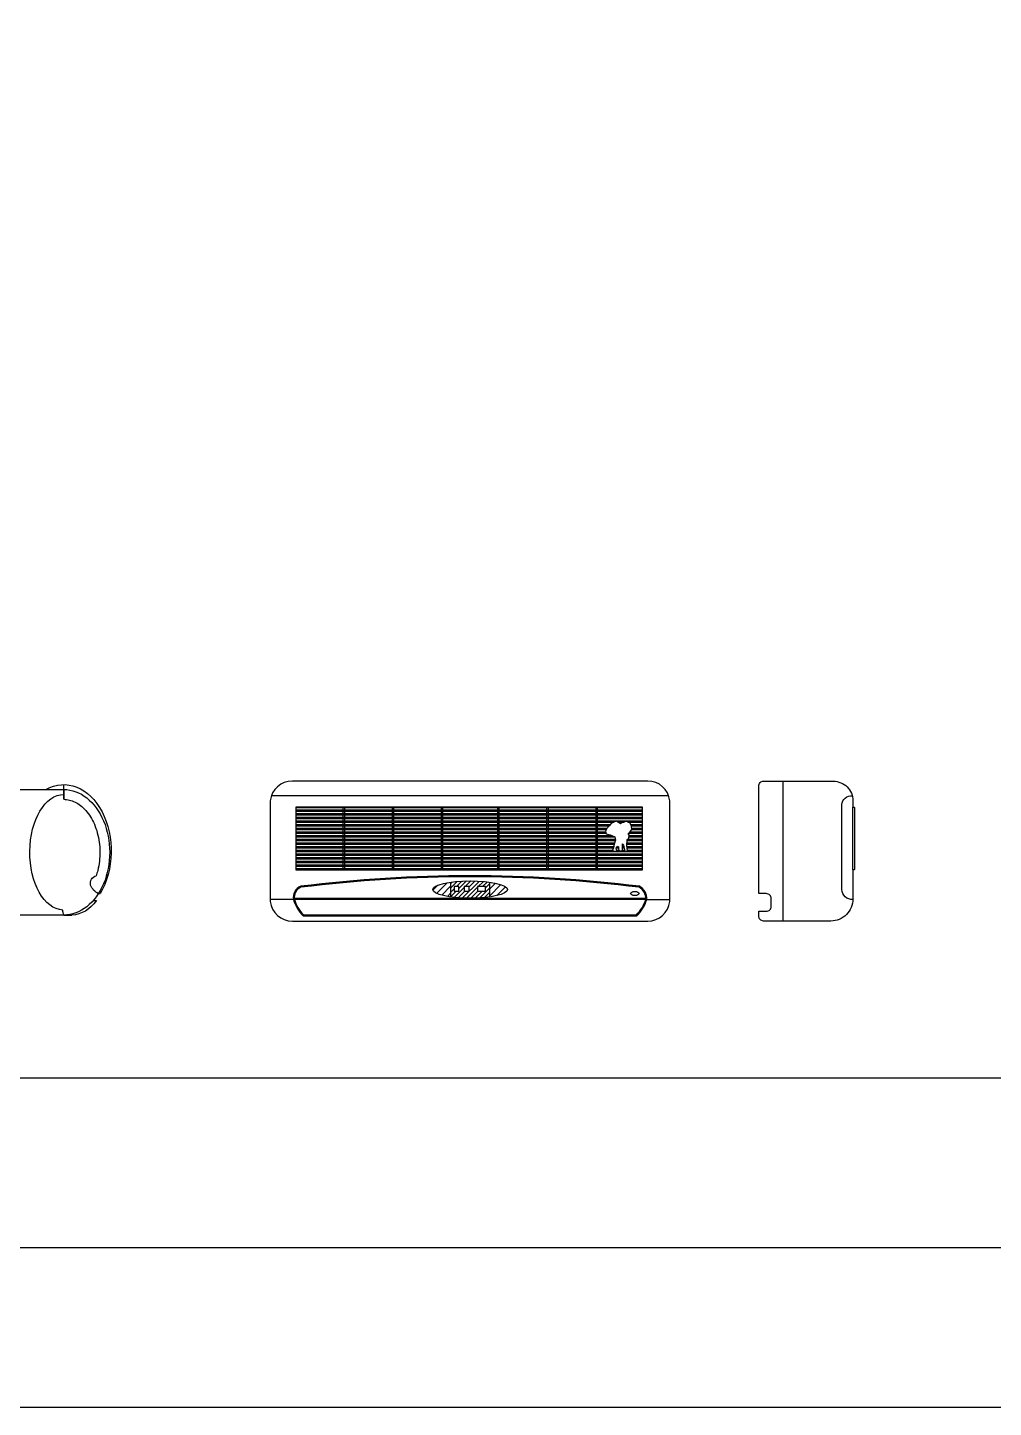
# Model space of a CAD drawing. Header units: inches. Extents: x 11.8 to 54.3, y 10.8 to 35.6.
# Drawn here: x 46.136 to 48.104, y 10.827 to 13.639 of the extents above; entities that cross this region are included whole.
import ezdxf

# ---------------------------------------------------------------- set-up
doc = ezdxf.new("R2010")
doc.units = ezdxf.units.IN
doc.header["$MEASUREMENT"] = 0
for name, color, linetype in [('02', 2, 'Continuous'), ('1', 1, 'Continuous'), ('8', 8, 'Continuous'), ('kadrbm', 4, 'Continuous')]:
    doc.layers.add(name, color=color, linetype=linetype)

# ---------------------------------------------------------------- blocks, each defined once
blk = doc.blocks.new('kadrbm')
at = {"layer": 'kadrbm', "color": 4}
blk.add_lwpolyline([(0, 0), (0, 24.7972), (21, 24.7972), (21, 0), (0, 0)], close=True, dxfattribs=at)
blk.add_lwpolyline([(20.6631, 0.3257), (20.6631, 24.4603), (0.3369, 24.4603), (0.3369, 0.3257), (20.6631, 0.3257)], dxfattribs=at)

msp = doc.modelspace()

# ---------------------------------------------------------------- hatches: boundary and pattern name
at = {"layer": '8'}
h = msp.add_hatch(dxfattribs=at)
h.set_pattern_fill('ANSI31', color=256, scale=0.08, style=0)
h.set_pattern_definition([(45, (-0.61393, 14.000357), (-0.0070710678, 0.0070710678), [])])
edge = h.paths.add_edge_path()
edge.add_ellipse((47.0378, 11.882), major_axis=(-0.0762, 0), ratio=0.230541, start_angle=121.2311, end_angle=238.7689)
edge.add_line((47.0773, 11.897), (47.0773, 11.867))
edge = h.paths.add_edge_path()
edge.add_ellipse((47.0378, 11.882), major_axis=(-0.0762, 0), ratio=0.230541, start_angle=301.3657, end_angle=418.6343)
edge.add_line((46.9981, 11.867), (46.9981, 11.897))
h = msp.add_hatch(dxfattribs=at)
h.set_pattern_fill('ANSI31', color=256, scale=0.05, style=0)
h.set_pattern_definition([(45, (-0.6139295, 14.000357), (-0.0044194174, 0.0044194174), [])])
edge = h.paths.add_edge_path()
edge.add_ellipse((47.0378, 11.882), major_axis=(-0.0762, 0), ratio=0.230541, start_angle=58.6343, end_angle=121.2311)
edge.add_line((47.0773, 11.867), (47.0773, 11.897))
edge.add_ellipse((47.0378, 11.882), major_axis=(-0.0762, 0), ratio=0.230541, start_angle=238.7689, end_angle=301.3657)
edge.add_line((46.9981, 11.897), (46.9981, 11.867))
h.paths.add_polyline_path([(47.0529, 11.879), (47.0529, 11.888), (47.0691, 11.888), (47.0691, 11.879)], flags=16)
h.paths.add_polyline_path([(47.0358, 11.879), (47.0259, 11.879), (47.0259, 11.888), (47.0358, 11.888)], flags=16)
h.paths.add_polyline_path([(47.015, 11.879), (47.0051, 11.879), (47.0051, 11.888), (47.015, 11.888)], flags=16)

# ---------------------------------------------------------------- linework, layer by layer
at = {"layer": '02'}
for p, q in [((46.21, 12.0659), (46.21, 12.0959)), ((47.6758, 11.8179), (47.6758, 12.1029)), ((46.21, 12.0859), (46.21, 12.0659)), ((47.4425, 12.0729), (46.6329, 12.0729)), ((46.6829, 12.0494), (47.3893, 12.0494)), ((46.6829, 12.0446), (47.3893, 12.0446)), ((46.6829, 12.0419), (47.3893, 12.0419)), ((46.6829, 12.0371), (47.3893, 12.0371)), ((46.7787, 12.05), (46.7787, 12.0446)), ((46.7787, 12.0419), (46.7787, 12.0371)), ((46.7817, 12.05), (46.7817, 12.0446)), ((46.7817, 12.0419), (46.7817, 12.0371)), ((46.8787, 12.05), (46.8787, 12.0446)), ((46.8787, 12.0419), (46.8787, 12.0371)), ((46.8817, 12.05), (46.8817, 12.0446)), ((46.8817, 12.0419), (46.8817, 12.0371)), ((46.9787, 12.05), (46.9787, 12.0446)), ((46.9787, 12.0419), (46.9787, 12.0371)), ((46.9817, 12.05), (46.9817, 12.0446)), ((46.9817, 12.0419), (46.9817, 12.0371)), ((47.0937, 12.05), (47.0937, 12.0446)), ((47.0937, 12.0419), (47.0937, 12.0371)), ((47.0967, 12.05), (47.0967, 12.0446)), ((47.0967, 12.0419), (47.0967, 12.0371)), ((47.1937, 12.05), (47.1937, 12.0446)), ((47.1937, 12.0419), (47.1937, 12.0371)), ((47.1967, 12.05), (47.1967, 12.0446)), ((47.1967, 12.0419), (47.1967, 12.0371)), ((47.2937, 12.05), (47.2937, 12.0446)), ((47.2937, 12.0419), (47.2937, 12.0371)), ((47.2967, 12.05), (47.2967, 12.0446)), ((47.2967, 12.0419), (47.2967, 12.0371)), ((47.8178, 11.922), (47.8178, 12.05)), ((46.6829, 12.0344), (47.3893, 12.0344)), ((46.6829, 12.0296), (47.3893, 12.0296)), ((46.6829, 12.0269), (47.3893, 12.0269)), ((46.6829, 12.0221), (47.3893, 12.0221)), ((46.6829, 12.0194), (47.3305, 12.0194)), ((46.6829, 12.0146), (47.3235, 12.0146)), ((46.6829, 12.0119), (47.3212, 12.0119)), ((46.7787, 12.0344), (46.7787, 12.0296)), ((46.7787, 12.0269), (46.7787, 12.0221)), ((46.7787, 12.0194), (46.7787, 12.0146)), ((46.7787, 12.0119), (46.7787, 12.0071)), ((46.7817, 12.0344), (46.7817, 12.0296)), ((46.7817, 12.0269), (46.7817, 12.0221)), ((46.7817, 12.0194), (46.7817, 12.0146)), ((46.7817, 12.0119), (46.7817, 12.0071)), ((46.8787, 12.0344), (46.8787, 12.0296)), ((46.8787, 12.0269), (46.8787, 12.0221)), ((46.8787, 12.0194), (46.8787, 12.0146)), ((46.8787, 12.0119), (46.8787, 12.0071)), ((46.8817, 12.0344), (46.8817, 12.0296)), ((46.8817, 12.0269), (46.8817, 12.0221)), ((46.8817, 12.0194), (46.8817, 12.0146)), ((46.8817, 12.0119), (46.8817, 12.0071)), ((46.9787, 12.0344), (46.9787, 12.0296)), ((46.9787, 12.0269), (46.9787, 12.0221)), ((46.9787, 12.0194), (46.9787, 12.0146)), ((46.9787, 12.0119), (46.9787, 12.0071)), ((46.9817, 12.0344), (46.9817, 12.0296)), ((46.9817, 12.0269), (46.9817, 12.0221)), ((46.9817, 12.0194), (46.9817, 12.0146)), ((46.9817, 12.0119), (46.9817, 12.0071)), ((47.0937, 12.0344), (47.0937, 12.0296)), ((47.0937, 12.0269), (47.0937, 12.0221)), ((47.0937, 12.0194), (47.0937, 12.0146)), ((47.0937, 12.0119), (47.0937, 12.0071)), ((47.0967, 12.0344), (47.0967, 12.0296)), ((47.0967, 12.0269), (47.0967, 12.0221)), ((47.0967, 12.0194), (47.0967, 12.0146)), ((47.0967, 12.0119), (47.0967, 12.0071)), ((47.1937, 12.0344), (47.1937, 12.0296)), ((47.1937, 12.0269), (47.1937, 12.0221)), ((47.1937, 12.0194), (47.1937, 12.0146)), ((47.1937, 12.0119), (47.1937, 12.0071)), ((47.1967, 12.0344), (47.1967, 12.0296)), ((47.1967, 12.0269), (47.1967, 12.0221)), ((47.1967, 12.0194), (47.1967, 12.0146)), ((47.1967, 12.0119), (47.1967, 12.0071)), ((47.2937, 12.0344), (47.2937, 12.0296)), ((47.2937, 12.0269), (47.2937, 12.0221)), ((47.2937, 12.0194), (47.2937, 12.0146)), ((47.2937, 12.0119), (47.2937, 12.0071)), ((47.2967, 12.0344), (47.2967, 12.0296)), ((47.2967, 12.0269), (47.2967, 12.0221)), ((47.2967, 12.0194), (47.2967, 12.0146)), ((47.2967, 12.0119), (47.2967, 12.0071)), ((47.3392, 12.0194), (47.3519, 12.0194)), ((47.3595, 12.0194), (47.3893, 12.0194)), ((47.3651, 12.0146), (47.3893, 12.0146)), ((47.3668, 12.0119), (47.3893, 12.0119)), ((46.6829, 12.0071), (47.3169, 12.0071)), ((46.6829, 12.0044), (47.3151, 12.0044)), ((46.6829, 11.9996), (47.3137, 11.9996)), ((46.6829, 11.9969), (47.3147, 11.9969)), ((46.6829, 11.9921), (47.3266, 11.9921)), ((46.6829, 11.9894), (47.3329, 11.9894)), ((46.6829, 11.9846), (47.3338, 11.9846)), ((46.6829, 11.9819), (47.334, 11.9819)), ((46.7787, 12.0044), (46.7787, 11.9996)), ((46.7787, 11.9969), (46.7787, 11.9921)), ((46.7787, 11.9894), (46.7787, 11.9846)), ((46.7787, 11.9819), (46.7787, 11.9771)), ((46.7817, 12.0044), (46.7817, 11.9996)), ((46.7817, 11.9969), (46.7817, 11.9921)), ((46.7817, 11.9894), (46.7817, 11.9846)), ((46.7817, 11.9819), (46.7817, 11.9771)), ((46.8787, 12.0044), (46.8787, 11.9996)), ((46.8787, 11.9969), (46.8787, 11.9921)), ((46.8787, 11.9894), (46.8787, 11.9846)), ((46.8787, 11.9819), (46.8787, 11.9771)), ((46.8817, 12.0044), (46.8817, 11.9996)), ((46.8817, 11.9969), (46.8817, 11.9921)), ((46.8817, 11.9894), (46.8817, 11.9846)), ((46.8817, 11.9819), (46.8817, 11.9771)), ((46.9787, 12.0044), (46.9787, 11.9996)), ((46.9787, 11.9969), (46.9787, 11.9921)), ((46.9787, 11.9894), (46.9787, 11.9846)), ((46.9787, 11.9819), (46.9787, 11.9771)), ((46.9817, 12.0044), (46.9817, 11.9996)), ((46.9817, 11.9969), (46.9817, 11.9921)), ((46.9817, 11.9894), (46.9817, 11.9846)), ((46.9817, 11.9819), (46.9817, 11.9771)), ((47.0937, 12.0044), (47.0937, 11.9996)), ((47.0937, 11.9969), (47.0937, 11.9921)), ((47.0937, 11.9894), (47.0937, 11.9846)), ((47.0937, 11.9819), (47.0937, 11.9771)), ((47.0967, 12.0044), (47.0967, 11.9996)), ((47.0967, 11.9969), (47.0967, 11.9921)), ((47.0967, 11.9894), (47.0967, 11.9846)), ((47.0967, 11.9819), (47.0967, 11.9771)), ((47.1937, 12.0044), (47.1937, 11.9996)), ((47.1937, 11.9969), (47.1937, 11.9921)), ((47.1937, 11.9894), (47.1937, 11.9846)), ((47.1937, 11.9819), (47.1937, 11.9771)), ((47.1967, 12.0044), (47.1967, 11.9996)), ((47.1967, 11.9969), (47.1967, 11.9921)), ((47.1967, 11.9894), (47.1967, 11.9846)), ((47.1967, 11.9819), (47.1967, 11.9771)), ((47.2937, 12.0044), (47.2937, 11.9996)), ((47.2937, 11.9969), (47.2937, 11.9921)), ((47.2937, 11.9894), (47.2937, 11.9846)), ((47.2937, 11.9819), (47.2937, 11.9771)), ((47.2967, 12.0044), (47.2967, 11.9996)), ((47.2967, 11.9969), (47.2967, 11.9921)), ((47.2967, 11.9894), (47.2967, 11.9846)), ((47.2967, 11.9819), (47.2967, 11.9771)), ((47.3579, 11.9819), (47.3893, 11.9819)), ((47.3587, 11.9846), (47.3893, 11.9846)), ((47.3603, 11.9969), (47.3893, 11.9969)), ((47.3618, 11.9894), (47.3893, 11.9894)), ((47.362, 11.9921), (47.3893, 11.9921)), ((47.364, 11.9996), (47.3893, 11.9996)), ((47.367, 12.0071), (47.3893, 12.0071)), ((47.3671, 12.0044), (47.3893, 12.0044)), ((46.6829, 11.9771), (47.3323, 11.9771)), ((46.6829, 11.9744), (47.3314, 11.9744)), ((46.6829, 11.9696), (47.3305, 11.9696)), ((46.6829, 11.9669), (47.33, 11.9669)), ((46.6829, 11.9621), (47.3284, 11.9621)), ((46.6829, 11.9594), (47.3893, 11.9594)), ((46.6829, 11.9546), (47.3893, 11.9546)), ((46.6829, 11.9519), (47.3893, 11.9519)), ((46.7787, 11.9744), (46.7787, 11.9696)), ((46.7787, 11.9669), (46.7787, 11.9621)), ((46.7787, 11.9594), (46.7787, 11.9546)), ((46.7787, 11.9519), (46.7787, 11.9471)), ((46.7817, 11.9744), (46.7817, 11.9696)), ((46.7817, 11.9669), (46.7817, 11.9621)), ((46.7817, 11.9594), (46.7817, 11.9546)), ((46.7817, 11.9519), (46.7817, 11.9471)), ((46.8787, 11.9744), (46.8787, 11.9696)), ((46.8787, 11.9669), (46.8787, 11.9621)), ((46.8787, 11.9594), (46.8787, 11.9546)), ((46.8787, 11.9519), (46.8787, 11.9471)), ((46.8817, 11.9744), (46.8817, 11.9696)), ((46.8817, 11.9669), (46.8817, 11.9621)), ((46.8817, 11.9594), (46.8817, 11.9546)), ((46.8817, 11.9519), (46.8817, 11.9471)), ((46.9787, 11.9744), (46.9787, 11.9696)), ((46.9787, 11.9669), (46.9787, 11.9621)), ((46.9787, 11.9594), (46.9787, 11.9546)), ((46.9787, 11.9519), (46.9787, 11.9471)), ((46.9817, 11.9744), (46.9817, 11.9696)), ((46.9817, 11.9669), (46.9817, 11.9621)), ((46.9817, 11.9594), (46.9817, 11.9546)), ((46.9817, 11.9519), (46.9817, 11.9471)), ((47.0937, 11.9744), (47.0937, 11.9696)), ((47.0937, 11.9669), (47.0937, 11.9621)), ((47.0937, 11.9594), (47.0937, 11.9546)), ((47.0937, 11.9519), (47.0937, 11.9471)), ((47.0967, 11.9744), (47.0967, 11.9696)), ((47.0967, 11.9669), (47.0967, 11.9621)), ((47.0967, 11.9594), (47.0967, 11.9546)), ((47.0967, 11.9519), (47.0967, 11.9471)), ((47.1937, 11.9744), (47.1937, 11.9696)), ((47.1937, 11.9669), (47.1937, 11.9621)), ((47.1937, 11.9594), (47.1937, 11.9546)), ((47.1937, 11.9519), (47.1937, 11.9471)), ((47.1967, 11.9744), (47.1967, 11.9696)), ((47.1967, 11.9669), (47.1967, 11.9621)), ((47.1967, 11.9594), (47.1967, 11.9546)), ((47.1967, 11.9519), (47.1967, 11.9471)), ((47.2937, 11.9744), (47.2937, 11.9696)), ((47.2937, 11.9669), (47.2937, 11.9621)), ((47.2937, 11.9594), (47.2937, 11.9546)), ((47.2937, 11.9519), (47.2937, 11.9471)), ((47.2967, 11.9744), (47.2967, 11.9696)), ((47.2967, 11.9669), (47.2967, 11.9621)), ((47.2967, 11.9594), (47.2967, 11.9546)), ((47.2967, 11.9519), (47.2967, 11.9471)), ((47.3359, 11.9669), (47.3403, 11.9669)), ((47.3363, 11.9621), (47.3409, 11.9621)), ((47.3379, 11.9696), (47.3398, 11.9696)), ((47.3484, 11.9744), (47.3495, 11.9744)), ((47.3485, 11.9696), (47.351, 11.9696)), ((47.3486, 11.9669), (47.3515, 11.9669)), ((47.3486, 11.9621), (47.3524, 11.9621)), ((47.3576, 11.9744), (47.3893, 11.9744)), ((47.3577, 11.9771), (47.3893, 11.9771)), ((47.3577, 11.9696), (47.3893, 11.9696)), ((47.3578, 11.9669), (47.3893, 11.9669)), ((47.3581, 11.9621), (47.3893, 11.9621)), ((46.6829, 11.9471), (47.3893, 11.9471)), ((46.6829, 11.9444), (47.3893, 11.9444)), ((46.6829, 11.9396), (47.3893, 11.9396)), ((46.6829, 11.9369), (47.3893, 11.9369)), ((46.6829, 11.9321), (47.3893, 11.9321)), ((46.6829, 11.9294), (47.3893, 11.9294)), ((46.6829, 11.9246), (47.3893, 11.9246)), ((46.7787, 11.9444), (46.7787, 11.9396)), ((46.7787, 11.9369), (46.7787, 11.9321)), ((46.7787, 11.9294), (46.7787, 11.9246)), ((46.7817, 11.9444), (46.7817, 11.9396)), ((46.7817, 11.9369), (46.7817, 11.9321)), ((46.7817, 11.9294), (46.7817, 11.9246)), ((46.8787, 11.9444), (46.8787, 11.9396)), ((46.8787, 11.9369), (46.8787, 11.9321)), ((46.8787, 11.9294), (46.8787, 11.9246)), ((46.8817, 11.9444), (46.8817, 11.9396)), ((46.8817, 11.9369), (46.8817, 11.9321)), ((46.8817, 11.9294), (46.8817, 11.9246)), ((46.9787, 11.9444), (46.9787, 11.9396)), ((46.9787, 11.9369), (46.9787, 11.9321)), ((46.9787, 11.9294), (46.9787, 11.9246)), ((46.9817, 11.9444), (46.9817, 11.9396)), ((46.9817, 11.9369), (46.9817, 11.9321)), ((46.9817, 11.9294), (46.9817, 11.9246)), ((47.0937, 11.9444), (47.0937, 11.9396)), ((47.0937, 11.9369), (47.0937, 11.9321)), ((47.0937, 11.9294), (47.0937, 11.9246)), ((47.0967, 11.9444), (47.0967, 11.9396)), ((47.0967, 11.9369), (47.0967, 11.9321)), ((47.0967, 11.9294), (47.0967, 11.9246)), ((47.1937, 11.9444), (47.1937, 11.9396)), ((47.1937, 11.9369), (47.1937, 11.9321)), ((47.1937, 11.9294), (47.1937, 11.9246)), ((47.1967, 11.9444), (47.1967, 11.9396)), ((47.1967, 11.9369), (47.1967, 11.9321)), ((47.1967, 11.9294), (47.1967, 11.9246)), ((47.2937, 11.9444), (47.2937, 11.9396)), ((47.2937, 11.9369), (47.2937, 11.9321)), ((47.2937, 11.9294), (47.2937, 11.9246)), ((47.2967, 11.9444), (47.2967, 11.9396)), ((47.2967, 11.9369), (47.2967, 11.9321)), ((47.2967, 11.9294), (47.2967, 11.9246)), ((46.9981, 11.897), (46.9981, 11.867)), ((47.0773, 11.897), (47.0773, 11.867)), ((46.2842, 11.8736), (46.2804, 11.8736)), ((46.2698, 11.8594), (46.2764, 11.8594)), ((46.6777, 11.8618), (46.6307, 11.8618)), ((47.3958, 11.8638), (46.6795, 11.8638)), ((47.3956, 11.8618), (46.6798, 11.8618)), ((47.3977, 11.8618), (47.4447, 11.8618))]:
    msp.add_line(p, q, dxfattribs=at)
for points in [[(46.6307, 11.8579, 0.389175), (46.6757, 11.8179), (47.3997, 11.8179, 0.389175), (47.4447, 11.8579), (47.4447, 12.0629, 0.389175), (47.3997, 12.1029), (46.6757, 12.1029, 0.389175), (46.6307, 12.0629)], [(47.8178, 11.922), (47.8178, 11.8629, -0.414214), (47.7728, 11.8179), (47.6358, 11.8179, -0.414214), (47.6258, 11.8279), (47.6258, 11.8377), (47.6414, 11.8377, 0.414214), (47.6514, 11.8477), (47.6514, 11.8637, 0.414214), (47.6414, 11.8737), (47.6258, 11.8737), (47.6258, 12.0929, -0.414214), (47.6358, 12.1029), (47.7778, 12.1029, -0.414214), (47.8178, 12.0629), (47.8178, 12.05), (47.8198, 12.05, -0.414214), (47.8208, 12.049), (47.8208, 11.923, -0.414214), (47.8198, 11.922), (47.8178, 11.922)], [(46.6985, 11.8306), (47.3766, 11.8306, 0.135175), (47.3957, 11.8622, 0.299129), (47.3821, 11.8866, 0.062666), (46.6932, 11.8866, 0.347471), (46.6797, 11.8623, 0.125947)]]:
    msp.add_lwpolyline(points, format="xyb", close=True, dxfattribs=at)
for points in [[(46.21, 11.8299), (46.1165, 11.8299, -0.414214), (46.1065, 11.8399), (46.1065, 12.0759, -0.414214), (46.1165, 12.0859), (46.21, 12.0859)], [(47.8178, 11.8618, -0.440647), (47.7954, 11.8824), (47.7954, 12.0552, -0.421374), (47.8165, 12.0729)], [(46.2804, 11.8736, -0.203953), (46.2647, 11.8913, -0.440287), (46.2758, 11.9099, -0.618863)], [(46.6977, 11.8286), (47.3774, 11.8286, 0.138745), (47.3977, 11.8618, 0.30481), (47.3827, 11.8886, 0.062722), (46.6927, 11.8886, 0.352107), (46.6777, 11.8618, 0.129125), (46.6977, 11.8286)], [(46.21, 11.8299, -0.051332), (46.208, 11.8401, -0.051332)]]:
    msp.add_lwpolyline(points, format="xyb", dxfattribs=at)
for points in [[(46.6829, 11.922), (47.3893, 11.922), (47.3893, 12.05), (46.6829, 12.05)], [(47.0051, 11.879), (47.015, 11.879), (47.015, 11.888), (47.0051, 11.888)], [(47.0259, 11.879), (47.0358, 11.879), (47.0358, 11.888), (47.0259, 11.888)], [(47.0529, 11.879), (47.0691, 11.879), (47.0691, 11.888), (47.0529, 11.888)]]:
    msp.add_lwpolyline(points, close=True, dxfattribs=at)
for points in [[(47.3582, 11.9616), (47.3575, 11.9717), (47.3579, 11.984), (47.3615, 11.9869), (47.3621, 11.9927), (47.3596, 11.9965), (47.3636, 11.999), (47.3671, 12.0042), (47.3669, 12.0119), (47.3631, 12.0177), (47.3571, 12.0206), (47.3475, 12.0185), (47.3446, 12.0158), (47.3403, 12.0189), (47.3351, 12.0214), (47.3259, 12.0175), (47.3213, 12.0121), (47.3157, 12.0058), (47.3134, 12.0004), (47.3153, 11.9954), (47.3232, 11.9934), (47.3328, 11.9898), (47.3342, 11.9826), (47.3313, 11.9742), (47.3301, 11.9672), (47.328, 11.9624), (47.3305, 11.9603), (47.3355, 11.9601), (47.3365, 11.9611), (47.3355, 11.9663), (47.3376, 11.969), (47.3384, 11.9705), (47.3403, 11.9693), (47.3403, 11.963), (47.3417, 11.9609), (47.3478, 11.9609), (47.3486, 11.962), (47.3486, 11.9661), (47.3484, 11.9728), (47.3484, 11.9753), (47.3507, 11.9735), (47.3511, 11.9688), (47.3523, 11.9636), (47.3525, 11.9607), (47.3571, 11.9601), (47.3582, 11.9616)], [(46.21, 11.8299), (46.2266, 11.8299)]]:
    msp.add_lwpolyline(points, dxfattribs=at)
at = {"layer": '02', "extrusion": (0, 0, -1)}
for centre, major_axis, ratio, start_param, end_param in [((46.21, 11.9604), (0, 0.1355), 0.712177, 5.896593, 8.548654), ((46.21, 11.958), (0, 0.1179), 0.587495, 3.170638, 6.283185), ((46.21, 11.9579), (0, 0.128), 0.730469, 0, 3.141593), ((46.2072, 11.9625), (-0.0289, 0.1313), 0.660299, 2.60421, 3.248967)]:
    msp.add_ellipse(centre, major_axis=major_axis, ratio=ratio, start_param=start_param, end_param=end_param, dxfattribs=at)
at = {"layer": '02'}
for centre, major_axis, ratio in [((47.0378, 11.882), (-0.0762, 0), 0.230541), ((47.3733, 11.874), (-0.0087, 0), 0.490196)]:
    msp.add_ellipse(centre, major_axis=major_axis, ratio=ratio, dxfattribs=at)
msp.add_open_spline([(46.21, 12.0659), (46.2139, 12.0659), (46.2177, 12.0654), (46.2253, 12.0636), (46.2291, 12.0622), (46.2367, 12.0585), (46.2404, 12.0561), (46.2478, 12.0504), (46.2513, 12.047), (46.2581, 12.0394), (46.2613, 12.0351), (46.2672, 12.0256), (46.2699, 12.0205), (46.2746, 12.0095), (46.2766, 12.0037), (46.2799, 11.9916), (46.2812, 11.9853), (46.283, 11.9725), (46.2835, 11.966), (46.2836, 11.9529), (46.2833, 11.9464), (46.2818, 11.9335), (46.2806, 11.9271), (46.2781, 11.9172), (46.277, 11.9135), (46.2758, 11.9099)], degree=3, knots=[0, 0, 0, 0, 0.172983, 0.172983, 0.345965, 0.345965, 0.518948, 0.518948, 0.69193, 0.69193, 0.864913, 0.864913, 1.037895, 1.037895, 1.210878, 1.210878, 1.38386, 1.38386, 1.556843, 1.556843, 1.729825, 1.729825, 1.902808, 1.902808, 2.010068, 2.010068, 2.010068, 2.010068], dxfattribs=at)
at = {"layer": '1'}
msp.add_line((33.6152, 11.4983), (53.9414, 11.4983), dxfattribs=at)

# ---------------------------------------------------------------- block references
at = {"layer": 'kadrbm'}
msp.add_blockref('kadrbm', (33.2783, 10.8267), dxfattribs=at)

doc.saveas('drawing.dxf')
